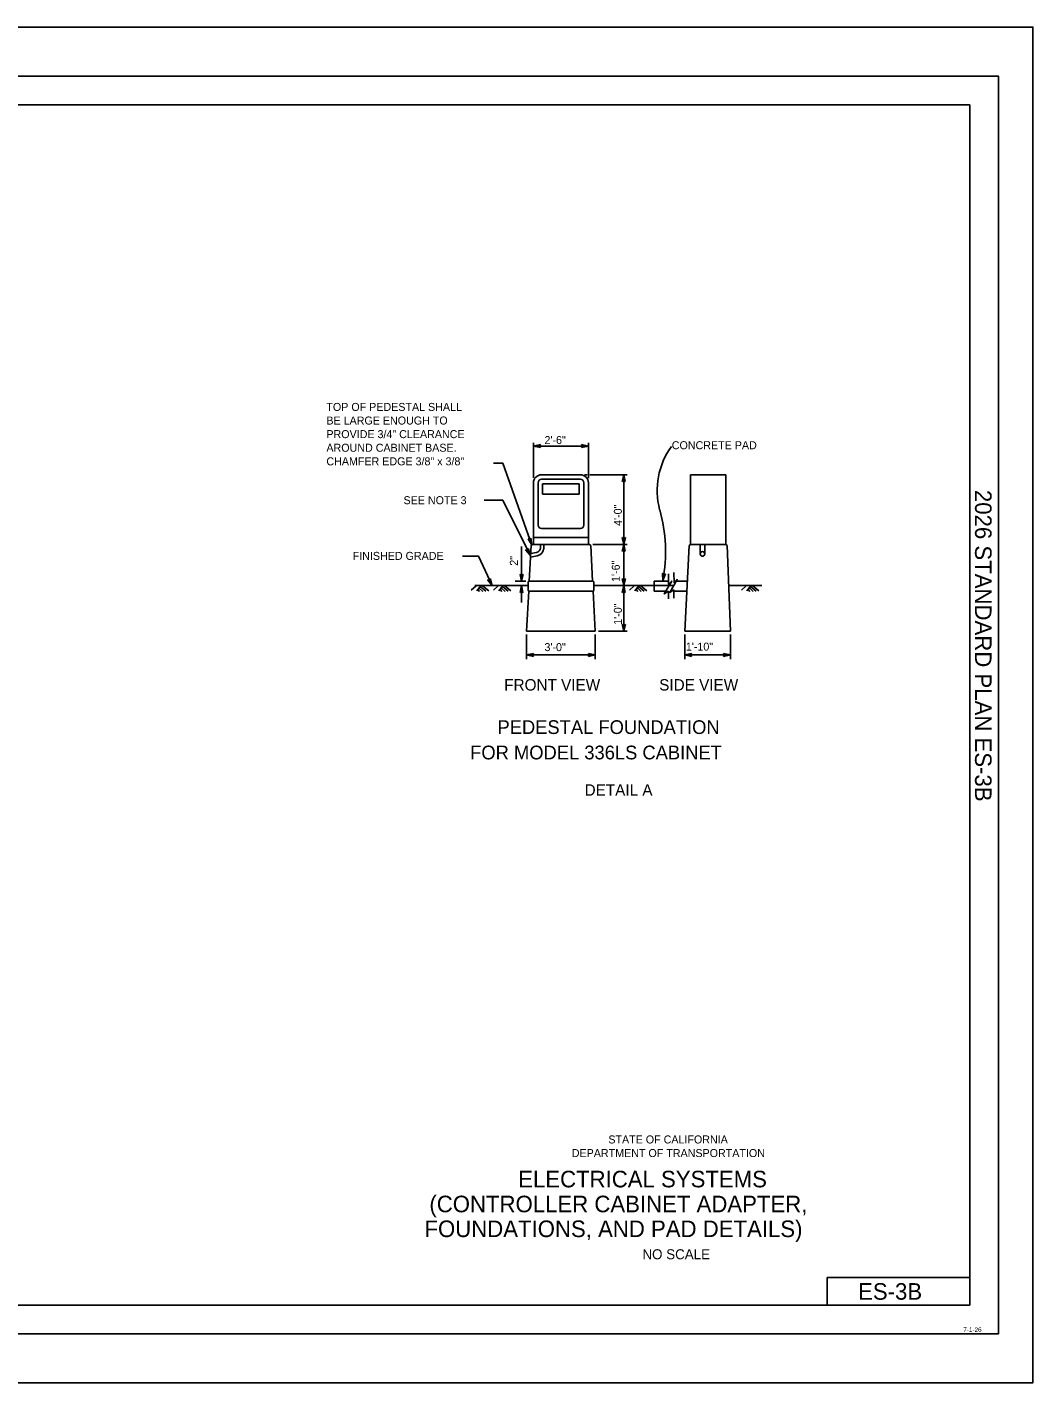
# Model space of a CAD drawing. Extents: x -893 to 867, y -474 to 712.
# Drawn here: x -13 to 867, y -474 to 712 of the extents above; entities that cross this region are included whole.
import ezdxf

# ---------------------------------------------------------------- set-up
doc = ezdxf.new("R2010")
doc.units = 0
for name, color, linetype in [('border_INSIDE-BORDER-anno', 7, 'Continuous'), ('border_PLOTTING-ELEMENTS', 7, 'Continuous'), ('border_rw_22x34_Cut_Lines', 7, 'Continuous'), ('border_SHEET', 7, 'Continuous'), ('border_WITHIN-BORDER-anno', 7, 'Continuous'), ('es_CELL-anno', 7, 'Continuous'), ('es_DETAIL', 7, 'Continuous')]:
    doc.layers.add(name, color=color, linetype=linetype)

msp = doc.modelspace()

# ---------------------------------------------------------------- linework, layer by layer
at = {"layer": 'border_PLOTTING-ELEMENTS'}
for points in [[(-893.5, -474), (866.5, -474), (866.5, 712), (-893.5, 712)], [(-863.5, 669), (836.5, 669), (836.5, -431), (-863.5, -431)]]:
    msp.add_lwpolyline(points, close=True, dxfattribs=at)
at = {"layer": 'border_rw_22x34_Cut_Lines'}
msp.add_lwpolyline([(-863.5, 669), (836.5, 669), (836.5, -431), (-863.5, -431)], close=True, dxfattribs=at)
at = {"layer": 'border_SHEET'}
for p, q in [((-813.5, 644), (811.5, 644)), ((811.5, 644), (811.5, -406)), ((686.5, -406), (686.5, -382)), ((686.5, -382), (811.5, -382)), ((811.5, -406), (-813.5, -406))]:
    msp.add_line(p, q, dxfattribs=at)
at = {"layer": 'es_CELL-anno'}
for p, q in [((429.6, 317.8), (429.6, 348.4)), ((429.6, 345.4), (435.6, 346.8)), ((429.6, 345.4), (477.6, 345.4)), ((435.6, 344.1), (429.6, 345.4)), ((429.6, 345.4), (429.6, 345.4)), ((431, 345.4), (435.4, 346.4)), ((435.4, 344.5), (431, 345.4)), ((432.4, 345.4), (435.2, 346.1)), ((435.2, 344.8), (432.4, 345.4)), ((433.8, 345.4), (435, 345.7)), ((435, 345.2), (433.8, 345.4)), ((435.6, 346.8), (434.8, 345.4)), ((434.8, 345.4), (435.6, 344.1)), ((435.6, 346.8), (435.6, 346.8)), ((435.6, 344.1), (435.6, 344.1)), ((472.4, 345.4), (471.6, 346.8)), ((471.6, 346.8), (471.6, 346.8)), ((471.6, 346.8), (477.6, 345.4)), ((477.6, 345.4), (471.6, 344.1)), ((471.6, 344.1), (472.4, 345.4)), ((471.6, 344.1), (471.6, 344.1)), ((471.8, 346.4), (476.2, 345.4)), ((476.2, 345.4), (471.9, 344.5)), ((474.9, 345.4), (472, 344.8)), ((472.1, 346.1), (474.9, 345.4)), ((472.2, 345.7), (473.5, 345.4)), ((473.5, 345.4), (472.3, 345.2)), ((477.6, 317.5), (477.6, 348.4)), ((477.6, 345.4), (477.6, 345.4)), ((474.3, 320.4), (476.6, 320.4)), ((478.8, 320.4), (511.6, 320.4)), ((507.3, 314.4), (508.6, 320.4)), ((508.6, 259.4), (508.6, 320.4)), ((508.6, 320.4), (508.6, 320.4)), ((508.6, 320.4), (509.9, 314.4)), ((508.6, 315.2), (507.3, 314.4)), ((507.3, 314.4), (507.3, 314.4)), ((507.6, 314.7), (508.6, 319.1)), ((508, 314.9), (508.6, 317.7)), ((508.3, 315.1), (508.6, 316.3)), ((508.6, 319.1), (509.6, 314.7)), ((508.6, 317.7), (509.2, 314.9)), ((508.6, 316.3), (508.9, 315.1)), ((509.9, 314.4), (508.6, 315.2)), ((509.9, 314.4), (509.9, 314.4)), ((428.1, 258.9), (424.9, 264.2)), ((424.9, 264.2), (424.9, 264.2)), ((424.9, 264.2), (426.4, 263.9)), ((427.6, 260.3), (425.3, 264.1)), ((427.2, 261.6), (425.7, 264)), ((426.7, 262.9), (426.1, 263.9)), ((426.4, 263.9), (427.4, 265)), ((426.6, 264.1), (426.7, 262.9)), ((426.9, 264.4), (427.2, 261.6)), ((427.1, 264.7), (427.6, 260.2)), ((427.4, 265), (427.4, 265)), ((427.4, 265), (428.1, 258.9)), ((508.6, 259.4), (507.3, 265.4)), ((507.3, 265.4), (507.3, 265.4)), ((507.3, 265.4), (508.6, 264.6)), ((508.6, 260.8), (507.6, 265.2)), ((508.6, 262.2), (508, 265)), ((508.6, 263.6), (508.4, 264.8)), ((508.6, 264.6), (510, 265.4)), ((510, 265.4), (508.6, 259.4)), ((509.6, 265.2), (508.6, 260.8)), ((509.2, 265), (508.6, 262.2)), ((508.9, 264.8), (508.6, 263.6)), ((510, 265.4), (510, 265.4)), ((419.1, 227.2), (419.1, 257.7)), ((426.6, 249.9), (422.7, 254.7)), ((422.7, 254.7), (422.7, 254.7)), ((422.7, 254.7), (424.3, 254.5)), ((426, 251.1), (423.2, 254.6)), ((425.4, 252.4), (423.5, 254.6)), ((424.8, 253.6), (424, 254.6)), ((424.3, 254.5), (425.1, 255.9)), ((424.5, 254.8), (424.8, 253.6)), ((424.7, 255.1), (425.4, 252.4)), ((424.9, 255.5), (426, 251.1)), ((425.1, 255.9), (425.1, 255.9)), ((425.1, 255.9), (426.6, 249.9)), ((426.6, 249.9), (426.6, 249.9)), ((428.1, 258.9), (428.1, 258.9)), ((481.6, 259.4), (511.6, 259.4)), ((507.3, 253.4), (508.6, 259.4)), ((508.6, 254.2), (507.3, 253.4)), ((507.3, 253.4), (507.3, 253.4)), ((507.6, 253.7), (508.6, 258.1)), ((508, 253.9), (508.6, 256.7)), ((508.3, 254.1), (508.6, 255.3)), ((508.6, 223.4), (508.6, 259.4)), ((508.6, 259.4), (508.6, 259.4)), ((508.6, 259.4), (508.6, 259.4)), ((508.6, 259.4), (509.9, 253.4)), ((508.6, 258.1), (509.6, 253.7)), ((508.6, 256.7), (509.2, 253.9)), ((508.6, 255.3), (508.9, 254.1)), ((509.9, 253.4), (508.6, 254.2)), ((509.9, 253.4), (509.9, 253.4)), ((422.9, 227.2), (413.5, 227.2)), ((508.6, 223.4), (507.3, 229.4)), ((507.3, 229.4), (507.3, 229.4)), ((507.3, 229.4), (508.6, 228.6)), ((508.6, 224.8), (507.6, 229.2)), ((508.6, 226.2), (508, 229)), ((508.6, 227.6), (508.4, 228.8)), ((508.6, 228.6), (510, 229.4)), ((510, 229.4), (508.6, 223.4)), ((509.6, 229.2), (508.6, 224.8)), ((509.2, 229), (508.6, 226.2)), ((508.9, 228.8), (508.6, 227.6)), ((510, 229.4), (510, 229.4)), ((419.1, 208.6), (419.1, 223.4)), ((507.3, 217.4), (508.6, 223.4)), ((508.6, 218.2), (507.3, 217.4)), ((507.3, 217.4), (507.3, 217.4)), ((507.6, 217.7), (508.6, 222.1)), ((508, 217.9), (508.6, 220.7)), ((508.3, 218.1), (508.6, 219.3)), ((508.6, 183.4), (508.6, 223.4)), ((508.6, 223.4), (508.6, 223.4)), ((508.6, 223.4), (508.6, 223.4)), ((508.6, 223.4), (509.9, 217.4)), ((508.6, 222.1), (509.6, 217.7)), ((508.6, 220.7), (509.2, 217.9)), ((508.6, 219.3), (508.9, 218.1)), ((509.9, 217.4), (508.6, 218.2)), ((509.9, 217.4), (509.9, 217.4)), ((547.7, 218.5), (547.7, 211.8)), ((552.5, 219.7), (552.5, 212.5)), ((423.6, 159.1), (423.6, 180.5)), ((483.6, 159.1), (483.6, 180.5)), ((486.6, 183.4), (511.6, 183.4)), ((508.6, 183.4), (507.3, 189.4)), ((507.3, 189.4), (507.3, 189.4)), ((507.3, 189.4), (508.6, 188.6)), ((508.6, 184.8), (507.6, 189.2)), ((508.6, 186.2), (508, 189)), ((508.6, 187.6), (508.4, 188.8)), ((508.6, 188.6), (510, 189.4)), ((510, 189.4), (508.6, 183.4)), ((509.6, 189.2), (508.6, 184.8)), ((509.2, 189), (508.6, 186.2)), ((508.9, 188.8), (508.6, 187.6)), ((508.6, 183.4), (508.6, 183.4)), ((510, 189.4), (510, 189.4)), ((561.9, 159.1), (561.9, 180.5)), ((601.9, 159.1), (601.9, 180.5)), ((423.6, 162.7), (429.6, 164)), ((423.6, 162.7), (483.6, 162.7)), ((429.6, 161.4), (423.6, 162.7)), ((423.6, 162.7), (423.6, 162.7)), ((425, 162.7), (429.4, 163.7)), ((429.4, 161.7), (425, 162.7)), ((426.4, 162.7), (429.2, 163.3)), ((429.2, 162.1), (426.4, 162.7)), ((427.8, 162.7), (429, 163)), ((429, 162.4), (427.8, 162.7)), ((429.6, 164), (428.8, 162.7)), ((428.8, 162.7), (429.6, 161.4)), ((429.6, 164), (429.6, 164)), ((429.6, 161.4), (429.6, 161.4)), ((478.4, 162.7), (477.6, 164)), ((477.6, 164), (477.6, 164)), ((477.6, 164), (483.6, 162.7)), ((478.4, 162.7), (477.6, 164)), ((477.6, 164), (477.6, 164)), ((477.6, 164), (483.6, 162.7)), ((483.6, 162.7), (477.6, 161.4)), ((477.6, 161.4), (478.4, 162.7)), ((483.6, 162.7), (477.6, 161.4)), ((477.6, 161.4), (478.4, 162.7)), ((477.6, 161.4), (477.6, 161.4)), ((477.6, 161.4), (477.6, 161.4)), ((477.8, 163.7), (482.2, 162.7)), ((477.8, 163.7), (482.2, 162.7)), ((482.2, 162.7), (477.9, 161.7)), ((482.2, 162.7), (477.9, 161.7)), ((480.9, 162.7), (478, 162.1)), ((480.9, 162.7), (478, 162.1)), ((478.1, 163.3), (480.9, 162.7)), ((478.1, 163.3), (480.9, 162.7)), ((478.2, 163), (479.5, 162.7)), ((478.2, 163), (479.5, 162.7)), ((479.5, 162.7), (478.3, 162.4)), ((479.5, 162.7), (478.3, 162.4)), ((483.6, 162.7), (483.6, 162.7)), ((483.6, 162.7), (483.6, 162.7)), ((561.9, 162.7), (601.9, 162.7)), ((596.7, 162.7), (595.9, 164)), ((595.9, 164), (595.9, 164)), ((595.9, 164), (601.9, 162.7)), ((596.7, 162.7), (595.9, 164)), ((595.9, 164), (595.9, 164)), ((595.9, 164), (601.9, 162.7)), ((601.9, 162.7), (595.9, 161.4)), ((595.9, 161.4), (596.7, 162.7)), ((601.9, 162.7), (595.9, 161.4)), ((595.9, 161.4), (596.7, 162.7)), ((595.9, 161.4), (595.9, 161.4)), ((595.9, 161.4), (595.9, 161.4)), ((596.1, 163.7), (600.5, 162.7)), ((596.1, 163.7), (600.5, 162.7)), ((600.5, 162.7), (596.1, 161.7)), ((600.5, 162.7), (596.1, 161.7)), ((596.3, 163.3), (599.1, 162.7)), ((596.3, 163.3), (599.1, 162.7)), ((599.1, 162.7), (596.3, 162.1)), ((599.1, 162.7), (596.3, 162.1)), ((596.5, 163), (597.7, 162.7)), ((596.5, 163), (597.7, 162.7)), ((597.7, 162.7), (596.5, 162.4)), ((597.7, 162.7), (596.5, 162.4)), ((601.9, 162.7), (601.9, 162.7)), ((601.9, 162.7), (601.9, 162.7))]:
    msp.add_line(p, q, dxfattribs=at)
for points in [[(394.5, 330.5), (402.7, 330.5), (428.1, 258.9)], [(386.4, 298.2), (402.7, 298.2), (426.6, 249.9)], [(367.6, 249.1), (381.5, 249.1), (393.3, 223.5)], [(547.7, 233.7), (547.7, 224.8), (550.6, 227.4), (544, 216.2), (547.7, 218.5)], [(552.5, 235), (552.6, 226.1), (555.4, 228.7), (548.8, 217.5), (552.5, 219.7)]]:
    msp.add_lwpolyline(points, dxfattribs=at)
for points in [[(392, 229.4), (393.3, 223.5), (389.6, 228.3), (390, 228.2), (392.7, 224.7), (391.8, 229.1), (391.6, 228.7), (392.2, 225.9), (390.4, 228.2), (390.8, 228.2), (391.6, 227.2), (391.3, 228.4), (391.1, 228.1), (389.6, 228.3), (391.1, 228.1)], [(420.5, 233.1), (419.1, 227.2), (417.8, 233.1), (418.2, 232.9), (419.1, 228.6), (420.1, 232.9), (419.8, 232.7), (419.1, 230), (418.5, 232.7), (418.9, 232.5), (419.1, 231.3), (419.4, 232.5), (419.1, 232.4), (417.8, 233.1), (419.1, 232.4)], [(545.1, 233.6), (542.7, 228), (542.5, 234), (542.8, 233.8), (543, 229.3), (544.7, 233.4), (544.4, 233.3), (543.2, 230.7), (543.1, 233.5), (543.4, 233.2), (543.5, 232), (544, 233.1), (543.7, 233), (542.5, 234), (543.7, 233)], [(417.8, 217.5), (419.1, 223.4), (420.4, 217.5), (420.1, 217.7), (419.1, 222), (418.2, 217.7), (418.5, 217.9), (419.1, 220.7), (419.8, 217.9), (419.4, 218.1), (419.1, 219.3), (418.9, 218.1), (419.1, 218.3), (420.4, 217.5), (419.1, 218.3)], [(567.8, 161.4), (561.9, 162.7), (567.8, 164), (567.6, 163.7), (563.2, 162.7), (567.6, 161.7), (567.4, 162.1), (564.6, 162.7), (567.4, 163.3), (567.2, 163), (566, 162.7), (567.2, 162.4), (567, 162.7), (567.8, 164), (567, 162.7)]]:
    msp.add_lwpolyline(points, close=True, dxfattribs=at)
for centre, radius, start, end in [((603.6, 306.6), 65.8, 144.1276, 194.7901), ((410.3, 253.2), 134.8, 349.2072, 15.7379)]:
    msp.add_arc(centre, radius, start, end, dxfattribs=at)
at = {"layer": 'es_DETAIL'}
for p, q in [((436.6, 320.4), (470.6, 320.4)), ((566.9, 320.4), (597.9, 320.4)), ((566.9, 259.4), (566.9, 320.4)), ((597.9, 259.4), (597.9, 320.4)), ((429.6, 259.4), (429.6, 313.4)), ((433.6, 276.4), (433.6, 313.4)), ((436.6, 316.4), (470.6, 316.4)), ((437.6, 312.4), (469.6, 312.4)), ((437.6, 303.4), (437.6, 312.4)), ((469.6, 303.4), (469.6, 312.4)), ((473.6, 276.4), (473.6, 313.4)), ((477.6, 259.4), (477.6, 313.4)), ((437.6, 303.4), (469.6, 303.4)), ((436.6, 273.4), (470.6, 273.4)), ((429.6, 265.4), (477.6, 265.4)), ((566.9, 265.4), (567.2, 265.4)), ((427.6, 258.4), (425.9, 227.4)), ((427, 248.4), (432.8, 249.4)), ((427.2, 251.4), (432.3, 252.3)), ((427.6, 258.4), (428.6, 259.4)), ((428.6, 259.4), (478.6, 259.4)), ((435.6, 259.4), (435.6, 256.3)), ((438.6, 259.4), (438.6, 255.4)), ((478.6, 259.4), (479.7, 258.4)), ((479.7, 258.4), (481.3, 227.4)), ((565.8, 258.4), (561.9, 183.4)), ((566.9, 259.4), (565.8, 258.4)), ((566.9, 259.4), (597.9, 259.4)), ((575.5, 251.3), (575.5, 259.3)), ((579.6, 251), (579.6, 259.4)), ((597.9, 259.4), (599, 258.4)), ((599, 258.4), (601.9, 183.4)), ((424.8, 226.4), (424.8, 219.5)), ((425.8, 227.4), (481.4, 227.4)), ((482.4, 226.4), (482.4, 219.5)), ((535.3, 227.4), (535.3, 218.5)), ((535.3, 227.4), (547.7, 227.4)), ((552.6, 227.4), (564.2, 227.4)), ((379.3, 223.2), (375, 219.4)), ((378.2, 223.4), (413.1, 223.4)), ((383.4, 223.2), (379.9, 218.7)), ((381, 220), (382.5, 218.1)), ((382.1, 221.3), (385.4, 218.3)), ((383, 222.5), (387.9, 218.5)), ((385, 223.2), (390.4, 218.7)), ((398.7, 223.2), (394.5, 219.4)), ((402.8, 223.2), (399.3, 218.7)), ((400.4, 220), (401.9, 218.1)), ((401.6, 221.3), (404.9, 218.3)), ((402.5, 222.5), (407.3, 218.5)), ((404.4, 223.2), (409.8, 218.7)), ((425.5, 218.5), (423.6, 183.4)), ((425.8, 218.5), (481.4, 218.5)), ((481.8, 218.5), (483.6, 183.4)), ((482.4, 223.4), (516.6, 223.4)), ((517.8, 223.3), (513.5, 219.5)), ((516.6, 223.4), (551.6, 223.4)), ((521.9, 223.3), (518.3, 218.8)), ((519.5, 220.1), (521, 218.2)), ((520.6, 221.4), (523.9, 218.3)), ((521.5, 222.6), (526.3, 218.6)), ((523.5, 223.2), (528.9, 218.8)), ((535.3, 218.5), (545.3, 218.5)), ((552.5, 218.5), (563.7, 218.5)), ((615.8, 223.3), (611.5, 219.5)), ((619.8, 223.3), (616.3, 218.8)), ((617.4, 220.1), (619, 218.2)), ((618.6, 221.4), (621.9, 218.3)), ((619.5, 222.6), (624.3, 218.6)), ((621.5, 223.2), (626.9, 218.8)), ((423.6, 183.4), (483.6, 183.4)), ((561.9, 183.4), (601.9, 183.4))]:
    msp.add_line(p, q, dxfattribs=at)
for points in [[(378.2, 223.4), (424.8, 223.4)], [(516.6, 223.4), (528.8, 223.4)], [(599.8, 223.4), (629.5, 223.4)]]:
    msp.add_lwpolyline(points, dxfattribs=at)
msp.add_circle((577.5, 251.1), 2.02, dxfattribs=at)
for centre, radius, start, end in [((436.6, 313.4), 7, 90, 180), ((470.6, 313.4), 7, 0, 90), ((436.6, 313.4), 3, 90, 180), ((470.6, 313.4), 3, 0, 90), ((436.6, 276.4), 3, 180, 270), ((470.6, 276.4), 3, 270, 0), ((431.6, 256.3), 4, 280.0002, 0), ((431.6, 256.3), 7, 280.0002, 0), ((425.8, 226.4), 1, 90, 180), ((481.4, 226.4), 1, 0, 90), ((425.8, 219.5), 1, 180, 270), ((481.4, 219.5), 1, 270, 0)]:
    msp.add_arc(centre, radius, start, end, dxfattribs=at)

# ---------------------------------------------------------------- texts
at = {"layer": 'border_INSIDE-BORDER-anno'}
for s, height, p in [('STATE OF CALIFORNIA', 7, (495.1, -264.6)), ('DEPARTMENT OF TRANSPORTATION', 7, (463.1, -276.5)), ('ELECTRICAL SYSTEMS', 14.5, (416.2, -303)), ('(CONTROLLER CABINET ADAPTER,', 14.5, (338.5, -324.8)), ('FOUNDATIONS, AND PAD DETAILS)', 14.5, (334.2, -346.5)), ('NO SCALE', 8.75, (524.9, -365.9))]:
    msp.add_text(s, height=height, dxfattribs=at).set_placement(p)
at = {"layer": 'border_WITHIN-BORDER-anno'}
msp.add_text('2026 STANDARD PLAN ES-3B', height=14.5, rotation=270, dxfattribs=at).set_placement((815.9, 307.1))
for s, height, p in [('ES-3B', 14.5, (713.6, -401.3)), ('7-1-26', 4, (805.7, -429.5))]:
    msp.add_text(s, height=height, dxfattribs=at).set_placement(p)
at = {"layer": 'es_CELL-anno'}
for s, height, p in [('TOP OF PEDESTAL SHALL', 7, (248.4, 376.2)), ('BE LARGE ENOUGH TO', 7, (248.4, 364.3)), ('PROVIDE 3/4" CLEARANCE', 7, (248.4, 352.4)), ('AROUND CABINET BASE.', 7, (248.4, 340.5)), ('2\'-6"', 7, (439.2, 347.2)), ('CONCRETE PAD', 7, (550.6, 342.7)), ('CHAMFER EDGE 3/8" x 3/8"', 7, (248.4, 328.6)), ('SEE NOTE 3', 7, (315.9, 294.6)), ('FINISHED GRADE', 7, (271.4, 245.9)), ('3\'-0"', 7, (439.2, 166.1)), ('1\'-10"', 7, (562.9, 166.5)), ('FRONT VIEW', 10, (404, 131.6)), ('SIDE VIEW', 10, (539.6, 131.6)), ('PEDESTAL FOUNDATION', 12, (398.1, 93.6)), ('FOR MODEL 336LS CABINET', 12, (374.2, 71.4)), ('DETAIL A', 10, (474.3, 39.6))]:
    msp.add_text(s, height=height, dxfattribs=at).set_placement(p)
for s, p in [('4\'-0"', (506.9, 275.6)), ('2"', (415.9, 240.8)), ('1\'-6"', (505.1, 226.6)), ('1\'-0"', (506.9, 189.1))]:
    msp.add_text(s, height=7, rotation=90, dxfattribs=at).set_placement(p)

doc.saveas('drawing.dxf')
